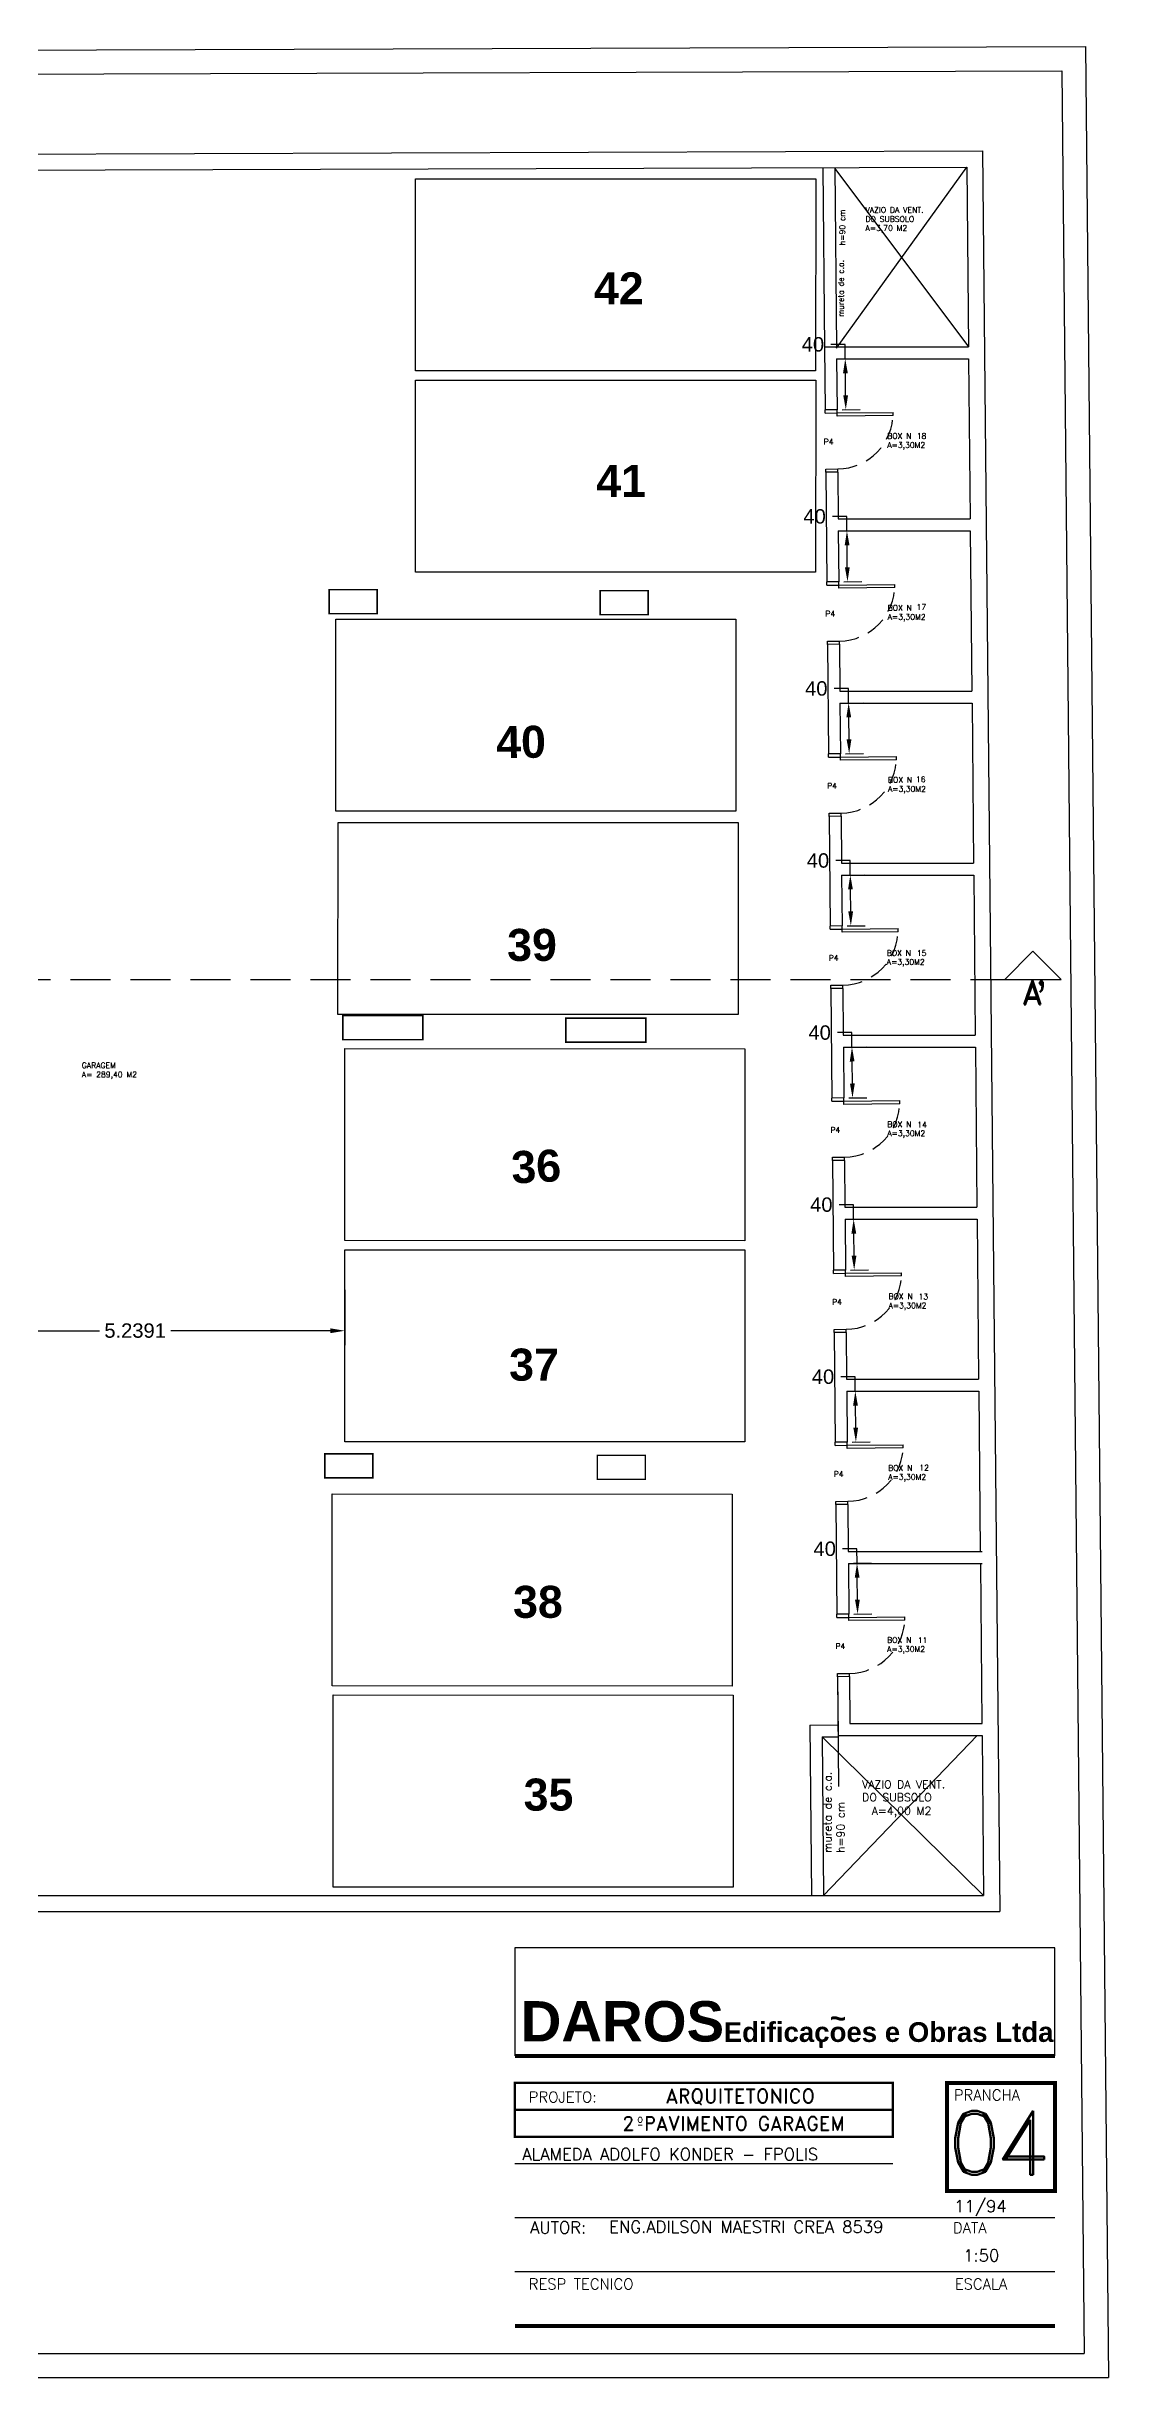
# Model space of a CAD drawing. Header units: millimetres. Extents: x 2200 to 2403, y 2380 to 2511.
# Drawn here: x 2314.81 to 2328.08, y 2420.53 to 2449.66 of the extents above; entities that cross this region are included whole.
import ezdxf

# ---------------------------------------------------------------- set-up
doc = ezdxf.new("R2010")
doc.units = ezdxf.units.MM
doc.linetypes.add('DASHED', pattern=[0.75, 0.5, -0.25])
doc.linetypes.add('HIDDEN', pattern=[0.375, 0.25, -0.125])
doc.styles.add('ROMAND', font='romand', dxfattribs={"height": 0.1})
doc.styles.add('ROMANS', font='ROMANS.shx', dxfattribs={"height": 0.07})
doc.styles.add('SANSSERIFBOLD', font='sasb____.pfb', dxfattribs={"height": 0.4})
doc.styles.get("Standard").update_dxf_attribs({"font": 'arial.ttf'})
doc.dimstyles.get("Standard").update_dxf_attribs({"dimtxt": 0.18, "dimasz": 0.18, "dimexe": 0.18, "dimexo": 0.0625, "dimgap": 0.09, "dimtad": 0, "dimtih": 1, "dimtoh": 1, "dimdec": 4, "dimzin": 0, "dimdsep": 46, "dimtxsty": 'Standard', "dimcen": 0.09, "dimadec": 0, "dimazin": 0, "dimtfac": 1, "dimtdec": 4, "dimtofl": 0, "dimtmove": 0, "dimatfit": 3, "dimfxl": 1, "dimtolj": 1, "dimtzin": 0, "dimarcsym": 0})

# ---------------------------------------------------------------- blocks, each defined once
blk = doc.blocks.new('*D193')
at = {"color": 0, "lineweight": -2, "transparency": 16777216}
for p, q in [((2324.792, 2445.938), (2324.612, 2445.938)), ((2324.793, 2445.758), (2324.792, 2445.938)), ((2324.748, 2445.757), (2324.973, 2445.759)), ((2324.798, 2445.303), (2324.795, 2445.578)), ((2324.754, 2445.122), (2324.98, 2445.124))]:
    blk.add_line(p, q, dxfattribs=at)
at = {"color": 0, "transparency": 16777216}
for points in [[(2324.825, 2445.578), (2324.765, 2445.577), (2324.793, 2445.758)], [(2324.828, 2445.303), (2324.768, 2445.302), (2324.8, 2445.123)]]:
    blk.add_solid(points, dxfattribs=at)
at = {"layer": 'DEFPOINTS', "color": 0, "transparency": 16777216}
for p in [(2324.685, 2445.757), (2324.793, 2445.758), (2324.691, 2445.122)]:
    blk.add_point(p, dxfattribs=at)
at = {"color": 0, "transparency": 16777216, "insert": (2324.389, 2445.938), "char_height": 0.18, "attachment_point": 5}
blk.add_mtext('\\A1;40', dxfattribs=at)
blk = doc.blocks.new('P70E')
at = {"color": 1}
for p, q in [((0, 0.78), (0, 0.74)), ((0.15, 0.74), (0, 0.74)), ((0.15, 0.78), (0.15, 0.74)), ((-0.7, 0.08), (0, 0.08)), ((-0.7, 0.08), (-0.7, 0.04)), ((0, 0.04), (-0.7, 0.04)), ((0, 0.08), (0, 0.04)), ((0.15, 0.04), (0, 0.04)), ((0, 0.04), (0, 0)), ((0.15, 0.04), (0.15, 0))]:
    blk.add_line(p, q, dxfattribs=at)
at = {"color": 1, "linetype": 'HIDDEN'}
blk.add_arc((0, 0.04), 0.7, 90, 180, dxfattribs=at)
blk = doc.blocks.new('*D194')
at = {"color": 0, "lineweight": -2, "transparency": 16777216}
for p, q in [((2324.813, 2443.788), (2324.633, 2443.788)), ((2324.769, 2443.607), (2324.994, 2443.609)), ((2324.814, 2443.608), (2324.813, 2443.788)), ((2324.819, 2443.153), (2324.816, 2443.428)), ((2324.775, 2442.972), (2325.001, 2442.974))]:
    blk.add_line(p, q, dxfattribs=at)
at = {"color": 0, "transparency": 16777216}
for points in [[(2324.846, 2443.428), (2324.786, 2443.427), (2324.814, 2443.608)], [(2324.849, 2443.153), (2324.789, 2443.152), (2324.821, 2442.973)]]:
    blk.add_solid(points, dxfattribs=at)
at = {"layer": 'DEFPOINTS', "color": 0, "transparency": 16777216}
for p in [(2324.706, 2443.607), (2324.814, 2443.608), (2324.712, 2442.972)]:
    blk.add_point(p, dxfattribs=at)
at = {"color": 0, "transparency": 16777216, "insert": (2324.41, 2443.788), "char_height": 0.18, "attachment_point": 5}
blk.add_mtext('\\A1;40', dxfattribs=at)
blk = doc.blocks.new('*D195')
at = {"color": 0, "lineweight": -2, "transparency": 16777216}
for p, q in [((2324.834, 2441.638), (2324.654, 2441.638)), ((2324.835, 2441.458), (2324.834, 2441.638)), ((2324.79, 2441.457), (2325.015, 2441.459)), ((2324.84, 2441.003), (2324.837, 2441.278)), ((2324.796, 2440.822), (2325.022, 2440.824))]:
    blk.add_line(p, q, dxfattribs=at)
at = {"color": 0, "transparency": 16777216}
for points in [[(2324.867, 2441.278), (2324.807, 2441.277), (2324.835, 2441.458)], [(2324.87, 2441.003), (2324.81, 2441.002), (2324.842, 2440.823)]]:
    blk.add_solid(points, dxfattribs=at)
at = {"layer": 'DEFPOINTS', "color": 0, "transparency": 16777216}
for p in [(2324.727, 2441.457), (2324.835, 2441.458), (2324.733, 2440.822)]:
    blk.add_point(p, dxfattribs=at)
at = {"color": 0, "transparency": 16777216, "insert": (2324.431, 2441.638), "char_height": 0.18, "attachment_point": 5}
blk.add_mtext('\\A1;40', dxfattribs=at)
blk = doc.blocks.new('*D196')
at = {"color": 0, "lineweight": -2, "transparency": 16777216}
for p, q in [((2324.855, 2439.488), (2324.675, 2439.488)), ((2324.856, 2439.308), (2324.855, 2439.488)), ((2324.811, 2439.307), (2325.036, 2439.309)), ((2324.861, 2438.853), (2324.858, 2439.128)), ((2324.817, 2438.672), (2325.043, 2438.674))]:
    blk.add_line(p, q, dxfattribs=at)
at = {"color": 0, "transparency": 16777216}
for points in [[(2324.888, 2439.128), (2324.828, 2439.127), (2324.856, 2439.308)], [(2324.891, 2438.853), (2324.831, 2438.852), (2324.863, 2438.673)]]:
    blk.add_solid(points, dxfattribs=at)
at = {"layer": 'DEFPOINTS', "color": 0, "transparency": 16777216}
for p in [(2324.748, 2439.307), (2324.856, 2439.308), (2324.754, 2438.672)]:
    blk.add_point(p, dxfattribs=at)
at = {"color": 0, "transparency": 16777216, "insert": (2324.452, 2439.488), "char_height": 0.18, "attachment_point": 5}
blk.add_mtext('\\A1;40', dxfattribs=at)
blk = doc.blocks.new('*D197')
at = {"color": 0, "lineweight": -2, "transparency": 16777216}
for p, q in [((2324.876, 2437.338), (2324.696, 2437.338)), ((2324.832, 2437.157), (2325.057, 2437.159)), ((2324.877, 2437.158), (2324.876, 2437.338)), ((2324.882, 2436.703), (2324.879, 2436.978)), ((2324.838, 2436.522), (2325.064, 2436.524))]:
    blk.add_line(p, q, dxfattribs=at)
at = {"color": 0, "transparency": 16777216}
for points in [[(2324.909, 2436.978), (2324.849, 2436.977), (2324.877, 2437.158)], [(2324.912, 2436.703), (2324.852, 2436.702), (2324.884, 2436.523)]]:
    blk.add_solid(points, dxfattribs=at)
at = {"layer": 'DEFPOINTS', "color": 0, "transparency": 16777216}
for p in [(2324.769, 2437.157), (2324.877, 2437.158), (2324.775, 2436.522)]:
    blk.add_point(p, dxfattribs=at)
at = {"color": 0, "transparency": 16777216, "insert": (2324.473, 2437.338), "char_height": 0.18, "attachment_point": 5}
blk.add_mtext('\\A1;40', dxfattribs=at)
blk = doc.blocks.new('*D198')
at = {"color": 0, "lineweight": -2, "transparency": 16777216}
for p, q in [((2324.897, 2435.188), (2324.717, 2435.188)), ((2324.898, 2435.008), (2324.897, 2435.188)), ((2324.853, 2435.007), (2325.078, 2435.009)), ((2324.903, 2434.553), (2324.9, 2434.828)), ((2324.859, 2434.372), (2325.085, 2434.374))]:
    blk.add_line(p, q, dxfattribs=at)
at = {"color": 0, "transparency": 16777216}
for points in [[(2324.93, 2434.828), (2324.87, 2434.827), (2324.898, 2435.008)], [(2324.933, 2434.553), (2324.873, 2434.552), (2324.905, 2434.373)]]:
    blk.add_solid(points, dxfattribs=at)
at = {"layer": 'DEFPOINTS', "color": 0, "transparency": 16777216}
for p in [(2324.79, 2435.007), (2324.898, 2435.008), (2324.796, 2434.372)]:
    blk.add_point(p, dxfattribs=at)
at = {"color": 0, "transparency": 16777216, "insert": (2324.494, 2435.188), "char_height": 0.18, "attachment_point": 5}
blk.add_mtext('\\A1;40', dxfattribs=at)
blk = doc.blocks.new('*D199')
at = {"color": 0, "lineweight": -2, "transparency": 16777216}
for p, q in [((2324.918, 2433.038), (2324.738, 2433.038)), ((2324.919, 2432.858), (2324.918, 2433.038)), ((2324.874, 2432.857), (2325.099, 2432.859)), ((2324.924, 2432.403), (2324.921, 2432.678)), ((2324.88, 2432.222), (2325.106, 2432.224))]:
    blk.add_line(p, q, dxfattribs=at)
at = {"color": 0, "transparency": 16777216}
for points in [[(2324.951, 2432.678), (2324.891, 2432.677), (2324.919, 2432.858)], [(2324.954, 2432.403), (2324.894, 2432.402), (2324.926, 2432.223)]]:
    blk.add_solid(points, dxfattribs=at)
at = {"layer": 'DEFPOINTS', "color": 0, "transparency": 16777216}
for p in [(2324.811, 2432.857), (2324.919, 2432.858), (2324.817, 2432.222)]:
    blk.add_point(p, dxfattribs=at)
at = {"color": 0, "transparency": 16777216, "insert": (2324.515, 2433.038), "char_height": 0.18, "attachment_point": 5}
blk.add_mtext('\\A1;40', dxfattribs=at)
blk = doc.blocks.new('*D200')
at = {"color": 0, "lineweight": -2, "transparency": 16777216}
for p, q in [((2324.939, 2430.888), (2324.759, 2430.888)), ((2324.895, 2430.707), (2325.12, 2430.709)), ((2324.94, 2430.708), (2324.939, 2430.888)), ((2324.945, 2430.253), (2324.942, 2430.528)), ((2324.901, 2430.072), (2325.127, 2430.074))]:
    blk.add_line(p, q, dxfattribs=at)
at = {"color": 0, "transparency": 16777216}
for points in [[(2324.972, 2430.528), (2324.912, 2430.527), (2324.94, 2430.708)], [(2324.975, 2430.253), (2324.915, 2430.252), (2324.947, 2430.073)]]:
    blk.add_solid(points, dxfattribs=at)
at = {"layer": 'DEFPOINTS', "color": 0, "transparency": 16777216}
for p in [(2324.94, 2430.708), (2324.832, 2430.707), (2324.838, 2430.072)]:
    blk.add_point(p, dxfattribs=at)
at = {"color": 0, "transparency": 16777216, "insert": (2324.536, 2430.888), "char_height": 0.18, "attachment_point": 5}
blk.add_mtext('\\A1;40', dxfattribs=at)
blk = doc.blocks.new('*D201')
at = {"color": 0, "lineweight": -2, "transparency": 16777216}
for p, q in [((2313.298, 2434.124), (2313.298, 2433.434)), ((2318.538, 2434.123), (2318.537, 2433.433)), ((2313.478, 2433.614), (2315.472, 2433.614)), ((2318.357, 2433.613), (2316.364, 2433.614))]:
    blk.add_line(p, q, dxfattribs=at)
at = {"color": 0, "transparency": 16777216}
for points in [[(2313.478, 2433.644), (2313.478, 2433.584), (2313.298, 2433.614)], [(2318.357, 2433.643), (2318.357, 2433.583), (2318.537, 2433.613)]]:
    blk.add_solid(points, dxfattribs=at)
at = {"layer": 'DEFPOINTS', "color": 0, "transparency": 16777216}
for p in [(2313.298, 2434.186), (2318.538, 2434.185), (2318.537, 2433.613)]:
    blk.add_point(p, dxfattribs=at)
at = {"color": 0, "transparency": 16777216, "insert": (2315.918, 2433.614), "char_height": 0.18, "attachment_point": 5}
blk.add_mtext('\\A1;5.2391', dxfattribs=at)

msp = doc.modelspace()

# ---------------------------------------------------------------- linework, layer by layer
at = {"color": 1}
for p, q in [((2289.78267, 2449.53306), (2327.79711, 2449.65898)), ((2327.79711, 2449.65898), (2328.08178, 2420.53476)), ((2319.42327, 2445.60706), (2319.42378, 2448.00706)), ((2319.42378, 2448.00706), (2324.42378, 2448.00601)), ((2324.42378, 2448.00601), (2324.42327, 2445.60601)), ((2324.42327, 2445.60601), (2319.42327, 2445.60706)), ((2319.42327, 2443.09257), (2319.42378, 2445.49257)), ((2319.42378, 2445.49257), (2324.42378, 2445.49152)), ((2324.42378, 2445.49152), (2324.42327, 2443.09152)), ((2324.42327, 2443.09152), (2319.42327, 2443.09257)), ((2318.42584, 2440.10639), (2318.42634, 2442.50639)), ((2318.42634, 2442.50639), (2323.42634, 2442.50535)), ((2323.42634, 2442.50535), (2323.42584, 2440.10535)), ((2323.42584, 2440.10535), (2318.42584, 2440.10639)), ((2318.45319, 2437.56457), (2318.45369, 2439.96457)), ((2318.45369, 2439.96457), (2323.45369, 2439.96352)), ((2323.45369, 2439.96352), (2323.45319, 2437.56352)), ((2323.45319, 2437.56352), (2318.45319, 2437.56457)), ((2318.53711, 2434.73885), (2318.53762, 2437.13885)), ((2318.53762, 2437.13885), (2323.53762, 2437.1378)), ((2323.53762, 2437.1378), (2323.53711, 2434.7378)), ((2323.53711, 2434.7378), (2318.53711, 2434.73885)), ((2318.53711, 2432.22435), (2318.53762, 2434.62435)), ((2318.53762, 2434.62435), (2323.53762, 2434.62331)), ((2323.53762, 2434.62331), (2323.53711, 2432.22331)), ((2323.53711, 2432.22331), (2318.53711, 2432.22435)), ((2318.37944, 2429.17407), (2318.37994, 2431.57407)), ((2318.37994, 2431.57407), (2323.37994, 2431.57302)), ((2323.37994, 2431.57302), (2323.37944, 2429.17302)), ((2323.37944, 2429.17302), (2318.37944, 2429.17407)), ((2318.39174, 2426.66233), (2318.39224, 2429.06233)), ((2318.39224, 2429.06233), (2323.39224, 2429.06128)), ((2323.39224, 2429.06128), (2323.39174, 2426.66128)), ((2323.39174, 2426.66128), (2318.39174, 2426.66233)), ((2289.78267, 2420.53476), (2328.08178, 2420.53476))]:
    msp.add_line(p, q, dxfattribs=at)
for p, q in [((2290.38267, 2449.23504), (2327.50004, 2449.35799)), ((2327.50004, 2449.35799), (2327.77883, 2420.83476)), ((2308.23252, 2448.29416), (2326.5098, 2448.35471)), ((2326.5098, 2448.35471), (2326.72481, 2426.35654)), ((2308.38318, 2448.09466), (2326.31175, 2448.15405)), ((2326.31175, 2448.15405), (2326.33372, 2445.90654)), ((2324.53363, 2445.90654), (2326.33372, 2445.90654)), ((2324.53363, 2445.90654), (2324.54132, 2445.12006)), ((2324.68511, 2445.75654), (2326.33518, 2445.75654)), ((2324.68511, 2445.75654), (2324.69131, 2445.12153)), ((2326.33518, 2445.75654), (2326.35473, 2443.75654)), ((2324.69131, 2445.12153), (2324.54132, 2445.12006)), ((2324.69894, 2444.34156), (2324.54894, 2444.3401)), ((2324.54894, 2444.3401), (2324.56233, 2442.97006)), ((2324.69894, 2444.34156), (2324.70465, 2443.75654)), ((2324.70465, 2443.75654), (2326.35473, 2443.75654)), ((2324.70612, 2443.60654), (2326.3562, 2443.60654)), ((2324.70612, 2443.60654), (2324.71233, 2442.97153)), ((2326.3562, 2443.60654), (2326.37575, 2441.60654)), ((2324.71233, 2442.97153), (2324.56233, 2442.97006)), ((2324.71995, 2442.19156), (2324.56996, 2442.1901)), ((2324.56996, 2442.1901), (2324.58335, 2440.82006)), ((2324.71995, 2442.19156), (2324.72567, 2441.60654)), ((2324.72567, 2441.60654), (2326.37575, 2441.60654)), ((2324.72713, 2441.45654), (2326.37721, 2441.45654)), ((2324.72713, 2441.45654), (2324.73334, 2440.82153)), ((2326.37721, 2441.45654), (2326.39676, 2439.45654)), ((2324.73334, 2440.82153), (2324.58335, 2440.82006)), ((2324.74096, 2440.04156), (2324.59097, 2440.0401)), ((2324.59097, 2440.0401), (2324.60436, 2438.67006)), ((2324.74096, 2440.04156), (2324.74668, 2439.45654)), ((2324.74668, 2439.45654), (2326.39676, 2439.45654)), ((2324.74815, 2439.30654), (2326.39823, 2439.30654)), ((2324.74815, 2439.30654), (2324.75436, 2438.67153)), ((2326.39823, 2439.30654), (2326.41778, 2437.30654)), ((2324.75436, 2438.67153), (2324.60436, 2438.67006)), ((2327.13917, 2438.35612), (2326.78561, 2438.00257)), ((2327.49272, 2438.00257), (2327.13917, 2438.35612)), ((2326.78561, 2438.00257), (2327.49272, 2438.00257)), ((2324.76198, 2437.89156), (2324.61199, 2437.8901)), ((2324.61199, 2437.8901), (2324.62538, 2436.52006)), ((2324.76198, 2437.89156), (2324.7677, 2437.30654)), ((2324.7677, 2437.30654), (2326.41778, 2437.30654)), ((2324.76916, 2437.15654), (2326.41924, 2437.15654)), ((2324.76916, 2437.15654), (2324.77537, 2436.52153)), ((2326.41924, 2437.15654), (2326.43879, 2435.15654)), ((2324.77537, 2436.52153), (2324.62538, 2436.52006)), ((2324.78299, 2435.74156), (2324.633, 2435.7401)), ((2324.633, 2435.7401), (2324.64639, 2434.37006)), ((2324.78299, 2435.74156), (2324.78871, 2435.15654)), ((2324.78871, 2435.15654), (2326.43879, 2435.15654)), ((2324.79018, 2435.00654), (2326.44026, 2435.00654)), ((2324.79018, 2435.00654), (2324.79638, 2434.37153)), ((2326.44026, 2435.00654), (2326.4598, 2433.00654)), ((2324.79638, 2434.37153), (2324.64639, 2434.37006)), ((2324.80401, 2433.59156), (2324.65401, 2433.5901)), ((2324.65401, 2433.5901), (2324.66741, 2432.22006)), ((2324.80401, 2433.59156), (2324.80973, 2433.00654)), ((2324.80973, 2433.00654), (2326.4598, 2433.00654)), ((2324.81119, 2432.85654), (2326.46127, 2432.85654)), ((2324.81119, 2432.85654), (2324.8174, 2432.22153)), ((2326.46127, 2432.85654), (2326.48082, 2430.85654)), ((2324.8174, 2432.22153), (2324.66741, 2432.22006)), ((2324.82502, 2431.44156), (2324.67503, 2431.4401)), ((2324.67503, 2431.4401), (2324.68842, 2430.07006)), ((2324.82502, 2431.44156), (2324.83074, 2430.85654)), ((2324.83074, 2430.85654), (2326.5033, 2430.85654)), ((2324.83221, 2430.70654), (2326.5033, 2430.70654)), ((2324.83221, 2430.70654), (2324.83841, 2430.07153)), ((2326.48228, 2430.70654), (2326.50183, 2428.70654)), ((2324.83841, 2430.07153), (2324.68842, 2430.07006)), ((2324.84604, 2429.29156), (2324.69604, 2429.2901)), ((2324.69604, 2429.2901), (2324.70943, 2427.92006)), ((2324.69604, 2429.2901), (2324.70321, 2428.55654)), ((2324.84604, 2429.29156), (2324.85175, 2428.70654)), ((2324.85175, 2428.70654), (2326.5033, 2428.70654)), ((2324.70321, 2428.55654), (2326.5033, 2428.55654)), ((2326.5033, 2428.55654), (2326.52285, 2426.55654)), ((2295.04856, 2426.55654), (2326.52285, 2426.55654)), ((2295.06381, 2426.35654), (2326.72481, 2426.35654)), ((2290.38267, 2420.83476), (2327.77883, 2420.83476))]:
    msp.add_line(p, q)
at = {"color": 3}
for p, q in [((2324.51172, 2448.14809), (2324.5338, 2445.88895)), ((2324.66172, 2448.14858), (2324.6838, 2445.89042)), ((2324.35194, 2428.68552), (2324.70192, 2428.68894)), ((2324.35194, 2428.68552), (2324.37276, 2426.55508)), ((2324.50339, 2428.537), (2324.70339, 2428.53895)), ((2324.50339, 2428.537), (2324.52275, 2426.55654))]:
    msp.add_line(p, q, dxfattribs=at)
at = {"color": 4}
for p, q in [((2324.66183, 2448.13792), (2326.33372, 2445.90654)), ((2324.6838, 2445.89042), (2326.31175, 2448.15405)), ((2324.50339, 2428.537), (2326.52285, 2426.55654)), ((2326.4408, 2428.55593), (2324.52275, 2426.55654)), ((2320.66434, 2425.90221), (2320.66434, 2424.55221)), ((2327.41434, 2425.90221), (2320.66434, 2425.90221)), ((2327.41434, 2424.55221), (2327.41434, 2425.90221)), ((2325.38934, 2423.20221), (2320.66434, 2423.20221)), ((2327.41434, 2422.52721), (2320.66434, 2422.52721)), ((2327.41434, 2421.85221), (2320.66434, 2421.85221))]:
    msp.add_line(p, q, dxfattribs=at)
at = {"linetype": 'DASHED'}
msp.add_line((2292.60859, 2438.00257), (2326.78561, 2438.00257), dxfattribs=at)
for points, const_width in [([(2318.34215, 2442.87311), (2318.94215, 2442.87311), (2318.94215, 2442.57311), (2318.34215, 2442.57311)], 0.02), ([(2321.73053, 2442.86069), (2322.33053, 2442.86069), (2322.33053, 2442.56069), (2321.73053, 2442.56069)], 0.02), ([(2318.28983, 2431.77512), (2318.88983, 2431.77512), (2318.88983, 2432.07512), (2318.28983, 2432.07512)], 0.02), ([(2321.69486, 2431.75646), (2322.29486, 2431.75646), (2322.29486, 2432.05646), (2321.69486, 2432.05646)], 0.02), ([(2325.38934, 2423.53971), (2320.66434, 2423.53971), (2320.66434, 2424.21471), (2325.38934, 2424.21471)], 0.03), ([(2327.41434, 2424.21471), (2327.41434, 2422.86471), (2326.06434, 2422.86471), (2326.06434, 2424.21471)], 0.05)]:
    msp.add_lwpolyline(points, close=True, dxfattribs=dict(const_width=const_width))
at = {"linetype": 'Continuous', "const_width": 0.02}
for points in [[(2319.51489, 2437.55018), (2319.51506, 2437.25018), (2318.51506, 2437.25018), (2318.51489, 2437.55018)], [(2322.30114, 2437.52056), (2322.30131, 2437.22056), (2321.30131, 2437.22056), (2321.30114, 2437.52056)]]:
    msp.add_lwpolyline(points, close=True, dxfattribs=at)
for points, const_width in [([(2327.41434, 2424.55221), (2320.66434, 2424.55221)], 0.05), ([(2325.38934, 2423.87721), (2320.66434, 2423.87721)], 0.03), ([(2320.66434, 2421.17721), (2327.41434, 2421.17721)], 0.05)]:
    msp.add_lwpolyline(points, dxfattribs=dict(const_width=const_width))

# ---------------------------------------------------------------- block references
at = {"rotation": 180.5600000000001}
for p in [(2324.69131, 2445.12153), (2324.71233, 2442.97153), (2324.73334, 2440.82153), (2324.75436, 2438.67153), (2324.77537, 2436.52153), (2324.79638, 2434.37153), (2324.8174, 2432.22153), (2324.83841, 2430.07153)]:
    msp.add_blockref('P70E', p, dxfattribs=at)

# ---------------------------------------------------------------- texts
at = {"color": 1}
for s, height, rotation, style, p in [('h=90 cm', 0.07, 90, 'ROMAND', (2324.79042, 2447.17635)), ('mureta de c.a.', 0.07, 90, 'ROMAND', (2324.77345, 2446.28138)), ('40', 0.4, 0.75459, 'SANSSERIFBOLD', (2320.43276, 2440.76646)), ('36', 0.4, 2.726423, 'SANSSERIFBOLD', (2320.62875, 2435.45297)), ('mureta de c.a.', 0.1, 90, 'ROMAND', (2324.62275, 2427.08749)), ('h=90 cm', 0.1, 90, 'ROMAND', (2324.78465, 2427.08749))]:
    msp.add_text(s, height=height, rotation=rotation, dxfattribs=dict(at, style=style)).set_placement(p)
for s, height, style, p in [('VAZIO DA VENT.', 0.07, 'ROMAND', (2325.04586, 2447.5829)), ('A=3,70 M2', 0.07, 'ROMAND', (2325.04586, 2447.35624)), ('DO SUBSOLO', 0.07, 'ROMAND', (2325.04586, 2447.46957)), ('42', 0.4, 'SANSSERIFBOLD', (2321.65223, 2446.43771)), ('P4', 0.07, 'ROMAND', (2324.52351, 2444.6867)), ('A=3,30M2', 0.07, 'ROMAND', (2325.31837, 2444.6451)), ('BOX N', 0.07, 'ROMAND', (2325.31837, 2444.75843)), ('18', 0.07, 'ROMAND', (2325.68692, 2444.75909)), ('41', 0.4, 'SANSSERIFBOLD', (2321.68075, 2444.03282)), ('BOX N', 0.07, 'ROMAND', (2325.32347, 2442.61109)), ('17', 0.07, 'ROMAND', (2325.68339, 2442.62089)), ('P4', 0.07, 'ROMAND', (2324.54453, 2442.5367)), ('A=3,30M2', 0.07, 'ROMAND', (2325.32347, 2442.49776)), ('P4', 0.07, 'ROMAND', (2324.56554, 2440.3867)), ('A=3,30M2', 0.07, 'ROMAND', (2325.32687, 2440.34873)), ('BOX N', 0.07, 'ROMAND', (2325.32687, 2440.46206)), ('16', 0.07, 'ROMAND', (2325.67637, 2440.46755)), ('39', 0.4, 'SANSSERIFBOLD', (2320.56745, 2438.23443)), ('P4', 0.07, 'ROMAND', (2324.58656, 2438.2367)), ('BOX N', 0.07, 'ROMAND', (2325.31157, 2438.29943)), ('15', 0.07, 'ROMAND', (2325.68731, 2438.29673)), ('A=3,30M2', 0.07, 'ROMAND', (2325.31157, 2438.1861)), ('A', 0.3, 'ROMAND', (2327.00376, 2437.68947)), (',', 0.3, 'ROMAND', (2327.17293, 2437.93688)), ('A= 289,40 M2', 0.07, 'ROMAND', (2315.25143, 2436.78018)), ('GARAGEM', 0.07, 'ROMAND', (2315.25143, 2436.89351)), ('P4', 0.07, 'ROMAND', (2324.60757, 2436.0867)), ('A=3,30M2', 0.07, 'ROMAND', (2325.31837, 2436.04556)), ('BOX N', 0.07, 'ROMAND', (2325.31837, 2436.15889)), ('14', 0.07, 'ROMAND', (2325.69411, 2436.15188)), ('P4', 0.07, 'ROMAND', (2324.62859, 2433.9367)), ('A=3,30M2', 0.07, 'ROMAND', (2325.33368, 2433.89313)), ('BOX N', 0.07, 'ROMAND', (2325.33368, 2434.00646)), ('13', 0.07, 'ROMAND', (2325.70942, 2434.00555)), ('37', 0.4, 'SANSSERIFBOLD', (2320.59226, 2432.99019)), ('BOX N', 0.07, 'ROMAND', (2325.33027, 2431.86422)), ('12', 0.07, 'ROMAND', (2325.71904, 2431.86681)), ('P4', 0.07, 'ROMAND', (2324.6496, 2431.7867)), ('A=3,30M2', 0.07, 'ROMAND', (2325.33027, 2431.75089)), ('38', 0.4, 'SANSSERIFBOLD', (2320.64162, 2430.02589)), ('P4', 0.07, 'ROMAND', (2324.67061, 2429.6367)), ('A=3,30M2', 0.07, 'ROMAND', (2325.31667, 2429.60015)), ('BOX N', 0.07, 'ROMAND', (2325.31667, 2429.71349)), ('11', 0.07, 'ROMAND', (2325.70023, 2429.71176)), ('35', 0.4, 'SANSSERIFBOLD', (2320.77364, 2427.61737)), ('VAZIO DA VENT.', 0.1, 'ROMAND', (2325.00388, 2427.89511)), ('DO SUBSOLO', 0.1, 'ROMAND', (2325.00388, 2427.73321)), ('A=4,00 M2', 0.1, 'ROMAND', (2325.1243, 2427.56418)), ('DAROS ', 0.504, 'SANSSERIFBOLD', (2320.73685, 2424.73204)), ('Edificacoes e Obras Ltda', 0.24696, 'SANSSERIFBOLD', (2323.274, 2424.72642)), ('~', 0.25, 'SANSSERIFBOLD', (2324.59914, 2424.89908)), ("'", 0.25, 'SANSSERIFBOLD', (2324.44862, 2424.48982)), ('PROJETO:', 0.135, 'ROMAND', (2320.83783, 2423.96956)), ('ARQUITETONICO', 0.18, 'ROMAND', (2322.54932, 2423.96185)), ('PRANCHA', 0.135, 'ROMAND', (2326.15026, 2423.99509)), ('2 PAVIMENTO GARAGEM', 0.1752839, 'ROMAND', (2322.00673, 2423.62013)), ('O', 0.07, 'ROMANS', (2322.19746, 2423.71793)), ('0', 0.8, 'ROMAND', (2326.06554, 2423.0665)), ('4', 0.8, 'ROMAND', (2326.66027, 2423.0665)), ('-', 0.07, 'ROMANS', (2322.19098, 2423.65644)), ('ALAMEDA ADOLFO KONDER - FPOLIS', 0.15, 'ROMAND', (2320.75745, 2423.24764)), ('11/94', 0.15, 'ROMAND', (2326.15484, 2422.59974)), ('AUTOR:', 0.15, 'ROMAND', (2320.8547, 2422.33248)), ('ENG.ADILSON MAESTRI CREA 8539      ', 0.15, 'ROMAND', (2321.84341, 2422.34058)), ('DATA', 0.135, 'ROMAND', (2326.13749, 2422.33607)), ('1:50', 0.15, 'ROMAND', (2326.2683, 2421.98424)), ('RESP TECNICO', 0.135, 'ROMAND', (2320.83783, 2421.63418)), ('ESCALA', 0.135, 'ROMAND', (2326.16303, 2421.63418))]:
    msp.add_text(s, height=height, dxfattribs=dict(at, style=style)).set_placement(p)

# ---------------------------------------------------------------- dimensions: what is measured, and where the dimension line sits
for p1, p2, picture, middle in [((2324.69131, 2445.12153), (2324.68511, 2445.75654), '*D193', (2324.38934, 2445.93759)), ((2324.71233, 2442.97153), (2324.70612, 2443.60654), '*D194', (2324.41035, 2443.78759)), ((2324.73334, 2440.82153), (2324.72713, 2441.45654), '*D195', (2324.43137, 2441.63759)), ((2324.75436, 2438.67153), (2324.74815, 2439.30654), '*D196', (2324.45238, 2439.48759)), ((2324.77537, 2436.52153), (2324.76916, 2437.15654), '*D197', (2324.47339, 2437.33759)), ((2324.79638, 2434.37153), (2324.79018, 2435.00654), '*D198', (2324.49441, 2435.18759)), ((2324.8174, 2432.22153), (2324.81119, 2432.85654), '*D199', (2324.51542, 2433.03759)), ((2324.83841, 2430.07153), (2324.83221, 2430.70654), '*D200', (2324.53644, 2430.88759))]:
    dim = msp.add_aligned_dim(p1=p1, p2=p2, distance=-0.10823, text='40', dimstyle='Standard')
    dim.commit()
    dim.dimension.update_dxf_attribs({"geometry": picture, "text_midpoint": middle})
dim = msp.add_aligned_dim(p1=(2313.29847, 2434.18633), p2=(2318.53752, 2434.18523), distance=-0.57185, dimstyle='Standard')
dim.commit()
dim.dimension.update_dxf_attribs({"geometry": '*D201', "text_midpoint": (2315.91788, 2433.61394)})

doc.saveas('drawing.dxf')
